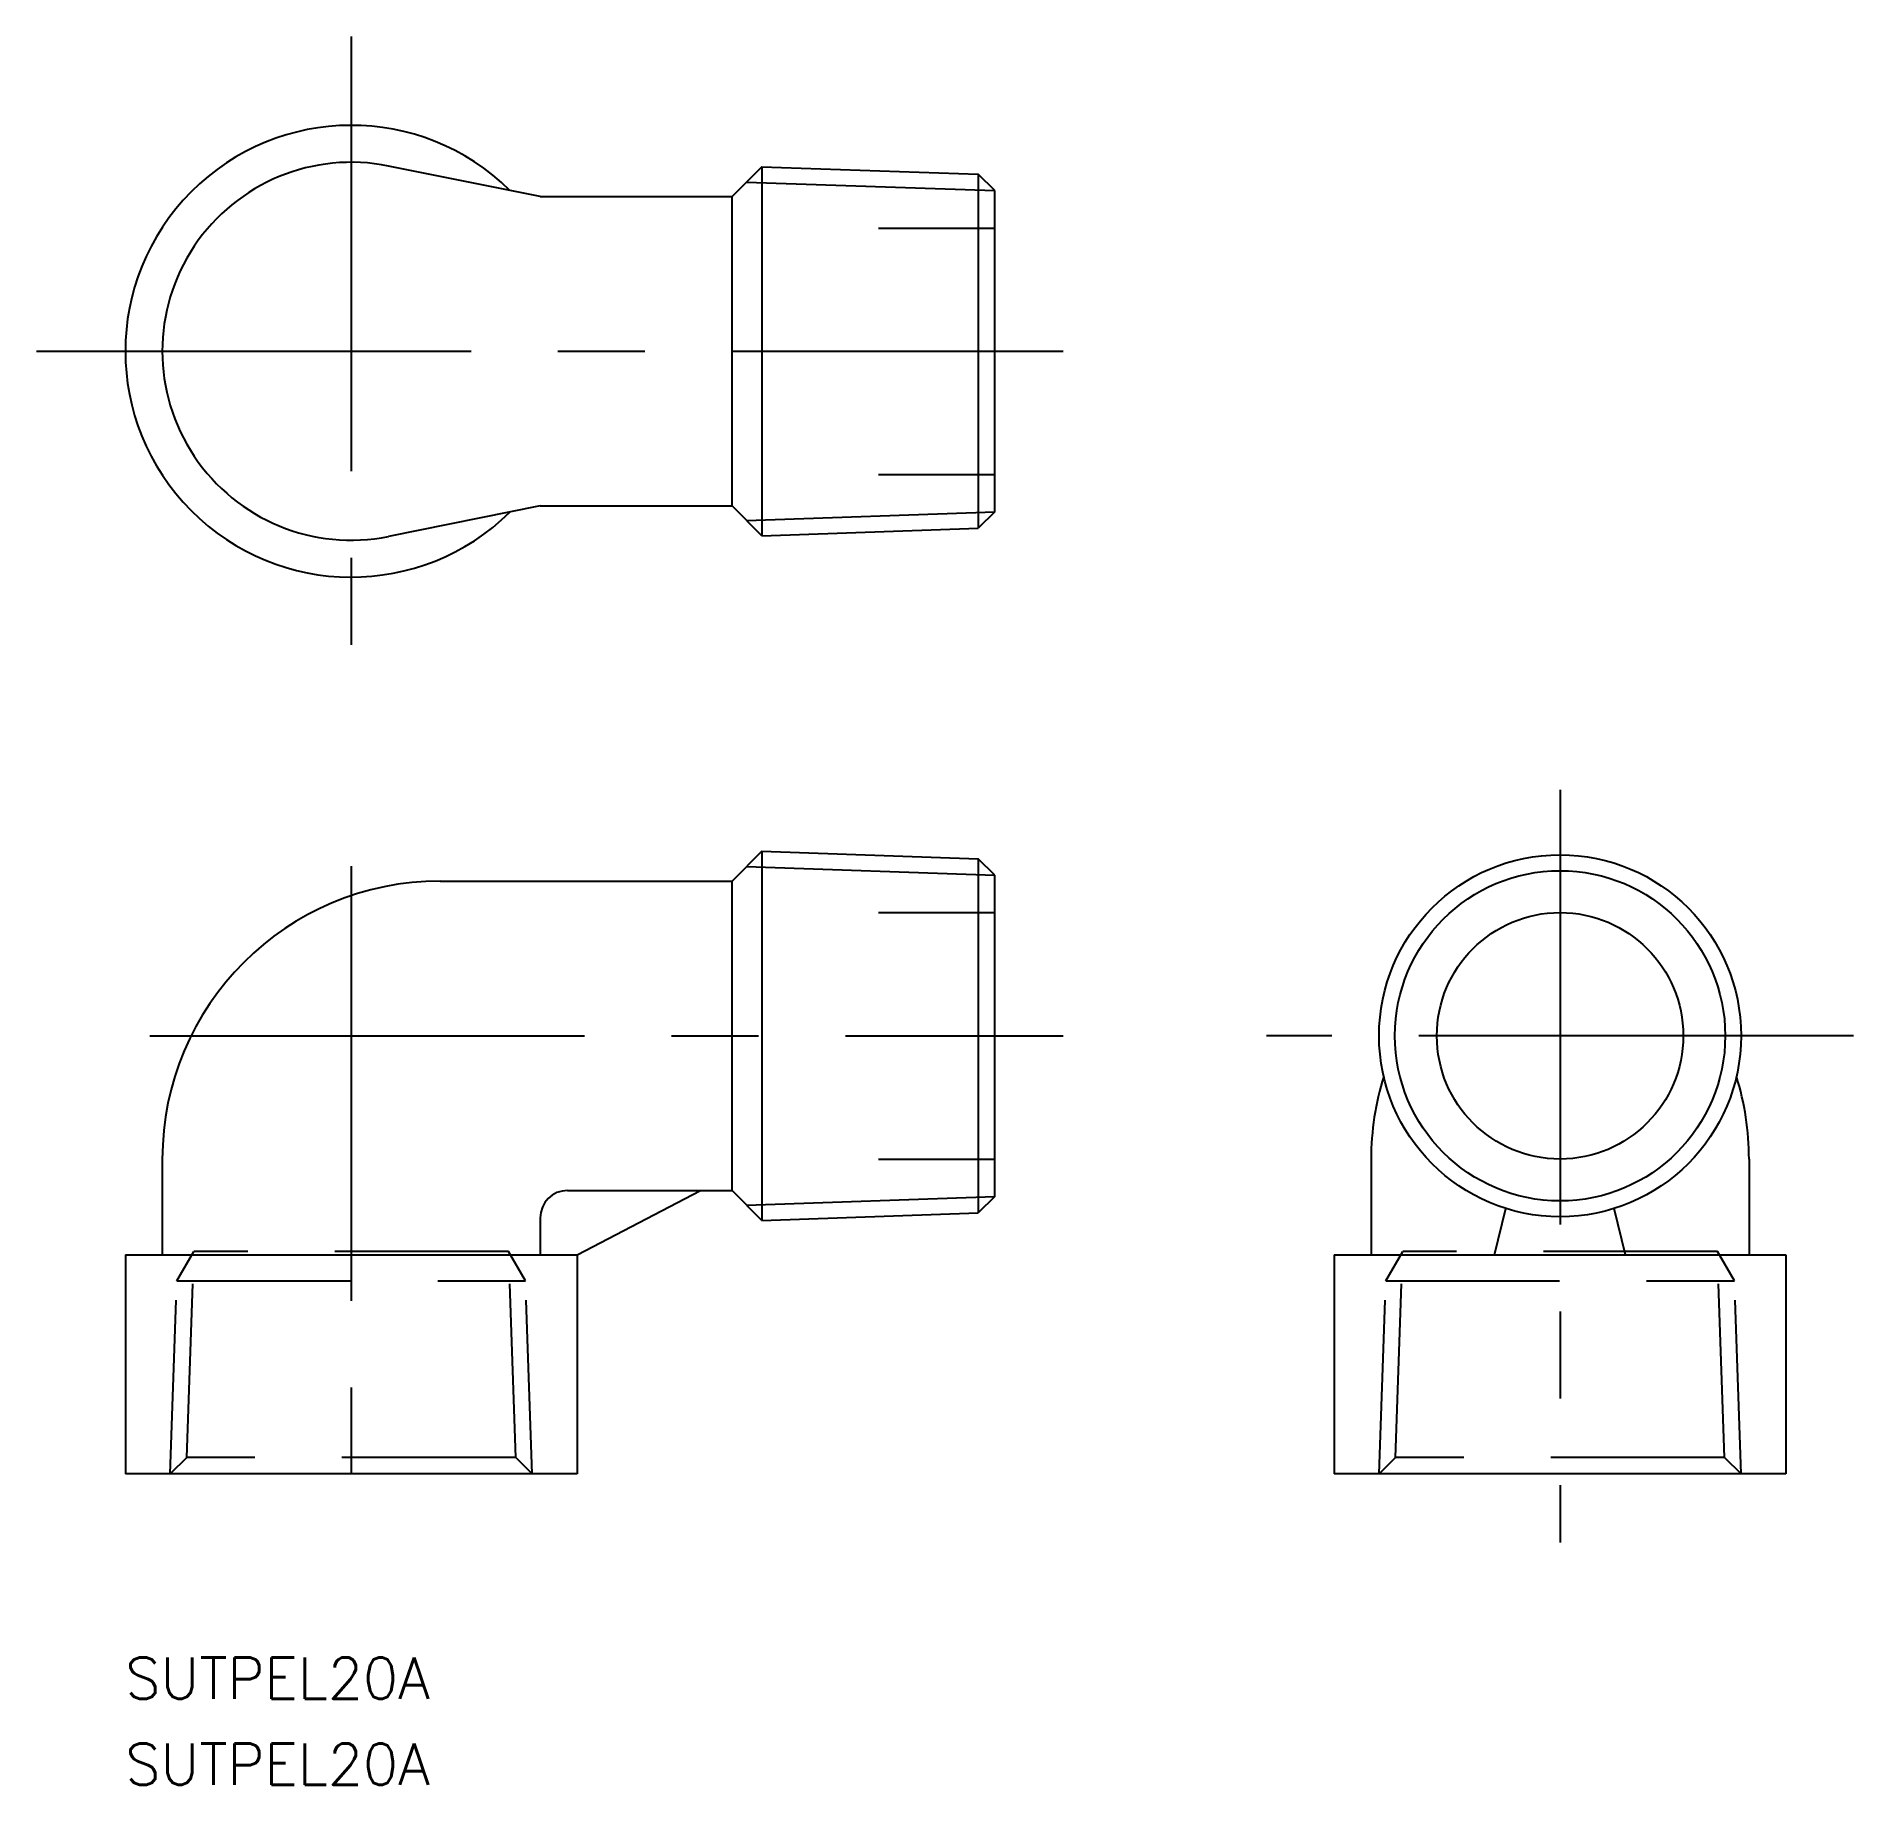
# Model space of a CAD drawing. Extents: x -23 to 110, y -55 to 73.
import ezdxf

# ---------------------------------------------------------------- set-up
doc = ezdxf.new("R2010")
doc.units = 0
doc.linetypes.add('CENTER', pattern=[50.8, 31.75, -6.35, 6.35, -6.35])
doc.linetypes.add('DASHED', pattern=[19.05, 12.7, -6.35])
doc.layers.get('0').update_dxf_attribs({"linetype": 'CONTINUOUS'})
doc.layers.add('CENTER', color=1, linetype='CENTER')
doc.styles.get("Standard").update_dxf_attribs({"font": 'txt.shx', "height": 3, "bigfont": 'bigfont.shx'})

# ---------------------------------------------------------------- blocks, each defined once
blk = doc.blocks.new('*U4')
at = {"color": 7, "linetype": 'CONTINUOUS'}
blk.add_text('SUTPEL20A', height=3, dxfattribs=at).set_placement((-16.5, -48.42))
blk = doc.blocks.new('*U5')
at = {"color": 7, "linetype": 'CONTINUOUS'}
blk.add_text('SUTPEL20A', height=3, dxfattribs=at).set_placement((-16.5, -54.7))

msp = doc.modelspace()

# ---------------------------------------------------------------- linework, layer by layer
at = {"color": 7, "linetype": 'CONTINUOUS'}
for p, q in [((13.8, 61.3), (2.72, 63.53)), ((30, 63.48), (27.82, 61.3)), ((30, 63.48), (30, 36.52)), ((30, 63.48), (45.8, 62.93)), ((45.8, 62.93), (45.8, 37.07)), ((47, 61.73), (45.8, 62.93)), ((13.8, 61.3), (27.82, 61.3)), ((27.82, 38.7), (27.82, 61.3)), ((47, 38.27), (47, 61.73)), ((13.8, 38.7), (2.72, 36.47)), ((13.8, 38.7), (27.82, 38.7)), ((30, 36.52), (27.82, 38.7)), ((47, 38.27), (45.8, 37.07)), ((30, 36.52), (45.8, 37.07)), ((30, 13.48), (27.82, 11.3)), ((30, 13.48), (30, -13.48)), ((30, 13.48), (45.8, 12.93)), ((45.8, 12.93), (45.8, -12.93)), ((47, 11.73), (45.8, 12.93)), ((6.5, 11.3), (27.82, 11.3)), ((27.82, -11.3), (27.82, 11.3)), ((47, -11.73), (47, 11.73)), ((-13.8, -9), (-13.8, -16)), ((74.49, -9), (74.49, -15.99)), ((102.09, -9), (102.09, -15.99)), ((15.8, -11.3), (27.82, -11.3)), ((16.5, -16), (25.5, -11.3)), ((30, -13.48), (27.82, -11.3)), ((47, -11.73), (45.8, -12.93)), ((30, -13.48), (45.8, -12.93)), ((83.5, -15.99), (84.33, -12.61)), ((93.08, -15.99), (92.25, -12.61)), ((13.8, -13.3), (13.8, -16)), ((-16.5, -15.99), (-16.5, -32)), ((-16.5, -16), (16.5, -16)), ((16.5, -16), (16.5, -32)), ((71.79, -15.99), (104.79, -15.99)), ((71.79, -15.99), (71.79, -32)), ((104.79, -15.99), (104.79, -32)), ((16.5, -32), (-16.5, -32)), ((104.79, -32), (71.79, -32))]:
    msp.add_line(p, q, dxfattribs=at)
at = {"color": 3, "linetype": 'CONTINUOUS'}
for p, q in [((28.88, 62.36), (47, 61.73)), ((28.88, 37.64), (47, 38.27)), ((28.88, 12.36), (47, 11.73)), ((28.88, -12.36), (47, -11.73))]:
    msp.add_line(p, q, dxfattribs=at)
at = {"color": 3, "linetype": 'DASHED'}
for p, q in [((38.5, 59), (47, 59)), ((38.5, 41), (47, 41)), ((38.5, 9), (47, 9)), ((38.5, -9), (47, -9)), ((-12.73, -17.9), (-11.49, -15.76)), ((-12.02, -30.8), (-11.49, -15.76)), ((11.49, -15.76), (-11.49, -15.76)), ((12.02, -30.8), (11.49, -15.76)), ((12.73, -17.9), (11.49, -15.76)), ((75.56, -17.9), (76.8, -15.76)), ((76.28, -30.8), (76.8, -15.76)), ((99.78, -15.76), (76.8, -15.76)), ((100.31, -30.8), (99.78, -15.76)), ((101.02, -17.9), (99.78, -15.76)), ((-13.22, -32), (-12.73, -17.9)), ((-12.73, -17.9), (12.73, -17.9)), ((13.22, -32), (12.73, -17.9)), ((75.07, -32), (75.56, -17.9)), ((75.56, -17.9), (101.02, -17.9)), ((101.51, -32), (101.02, -17.9)), ((-12.02, -30.8), (-13.22, -32)), ((12.02, -30.8), (-12.02, -30.8)), ((12.02, -30.8), (13.22, -32)), ((76.28, -30.8), (75.07, -32)), ((100.31, -30.8), (76.28, -30.8)), ((100.31, -30.8), (101.51, -32))]:
    msp.add_line(p, q, dxfattribs=at)
at = {"color": 7, "linetype": 'CONTINUOUS'}
for radius in [13.22, 9]:
    msp.add_circle((88.29, 0), radius, dxfattribs=at)
at = {"color": 3, "linetype": 'CONTINUOUS'}
msp.add_circle((88.29, 0), 12.06, dxfattribs=at)
at = {"color": 7, "linetype": 'CONTINUOUS'}
for centre, radius, start, end in [((0, 50), 16.5, 45.3821, 314.6179), ((0, 50), 13.8, 78.624, 281.376), ((6.5, -9), 20.3, 90, 180), ((94.79, -9), 20.3, 162.7135, 180), ((81.79, -9), 20.3, 0, 17.2865), ((15.8, -13.3), 2, 90, 180)]:
    msp.add_arc(centre, radius, start, end, dxfattribs=at)
at = {"layer": 'CENTER', "color": 1, "linetype": 'CENTER'}
for p, q in [((0, 73), (0, 27)), ((-23, 50), (52, 50)), ((88.29, 17.97), (88.29, -37)), ((0, 12.4), (0, -37)), ((-14.71, 0), (52, 0)), ((109.73, 0), (66.85, 0))]:
    msp.add_line(p, q, dxfattribs=at)

# ---------------------------------------------------------------- block references
at = {"color": 7, "linetype": 'CONTINUOUS'}
for name in ['*U4', '*U5']:
    msp.add_blockref(name, (0, 0), dxfattribs=at)

doc.saveas('drawing.dxf')
